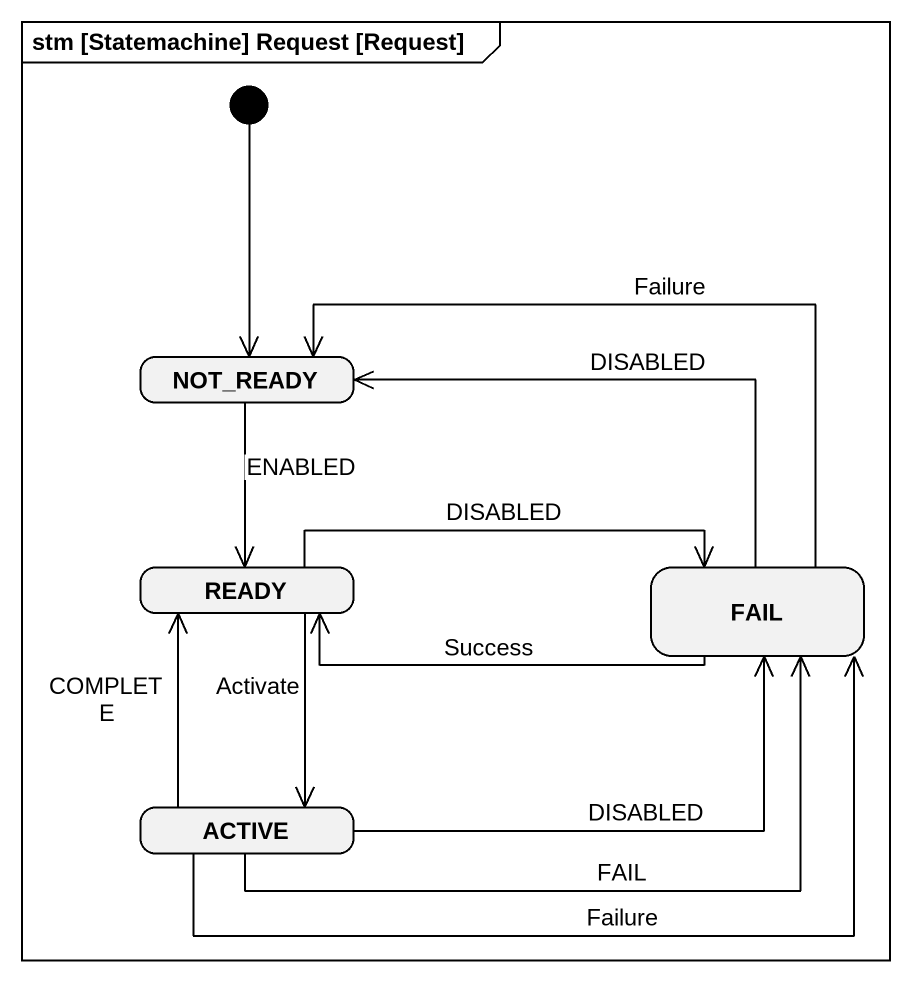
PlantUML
@startuml
mainframe stm [Statemachine] Request [Request]
hide empty description
state NOT_READY
state READY
state FAIL
state ACTIVE
[*] --> NOT_READY
NOT_READY --> READY : ENABLED
READY -right-> FAIL : DISABLED
READY --> ACTIVE : Activate
FAIL -left-> NOT_READY : DISABLED
FAIL -left-> NOT_READY : Failure
FAIL -left-> READY : Success
ACTIVE -up-> READY : COMPLETE
ACTIVE -right-> FAIL : DISABLED
ACTIVE -right-> FAIL : FAIL
ACTIVE -right-> FAIL : Failure
@enduml
